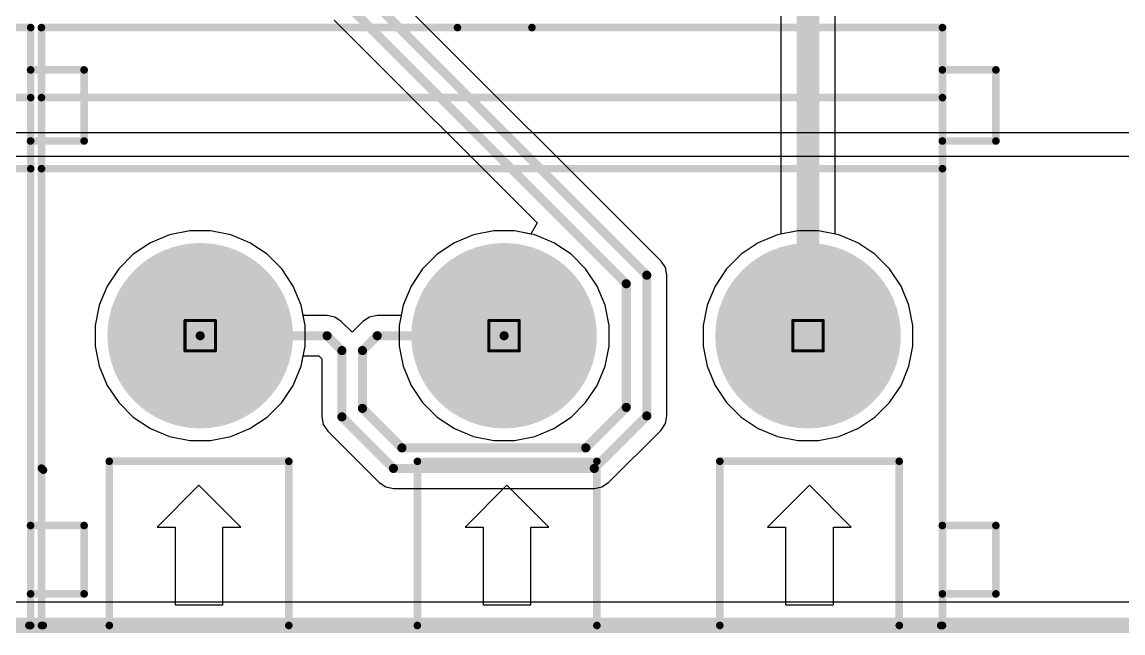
# Model space of a CAD drawing. Header units: inches. Extents: x -11 to 5428, y 0 to 5423.
# Drawn here: x 71.13 to 89.53, y -0.13 to 10.09 of the extents above; entities that cross this region are included whole.
import ezdxf

# ---------------------------------------------------------------- set-up
doc = ezdxf.new("R2010")
doc.units = ezdxf.units.IN
for name, color, linetype in [('Board Outline', 216, 'Continuous'), ('Bottom Layer', 5, 'Continuous'), ('Bottom Solder', 6, 'Continuous'), ('Drill Drawing', 1, 'Continuous'), ('GND', 16, 'Continuous'), ('Multi-Layer', 9, 'Continuous'), ('Pad Holes', 156, 'Continuous'), ('PWR', 76, 'Continuous'), ('Top Layer', 1, 'Continuous'), ('Top Overlay', 2, 'Continuous'), ('Top Solder', 216, 'Continuous')]:
    doc.layers.add(name, color=color, linetype=linetype)

# ---------------------------------------------------------------- blocks, each defined once
blk = doc.blocks.new('DB128L_5_08_3P_BK_S_181')
at = {"layer": 'Bottom Layer'}
h = blk.add_hatch(color=5, dxfattribs=at)
edge = h.paths.add_edge_path()
edge.add_arc((-5.08, 0), 1.5, 0, 360)
h = blk.add_hatch(color=5, dxfattribs=at)
edge = h.paths.add_edge_path()
edge.add_arc((0, 0), 1.5, 0, 360)
h = blk.add_hatch(color=5, dxfattribs=at)
edge = h.paths.add_edge_path()
edge.add_arc((5.08, 0), 1.5, 0, 360)
at = {"layer": 'Bottom Solder'}
h = blk.add_hatch(color=6, dxfattribs=at)
edge = h.paths.add_edge_path()
edge.add_arc((-5.08, 0), 1.551, 0, 360)
h = blk.add_hatch(color=6, dxfattribs=at)
edge = h.paths.add_edge_path()
edge.add_arc((0, 0), 1.551, 0, 360)
h = blk.add_hatch(color=6, dxfattribs=at)
edge = h.paths.add_edge_path()
edge.add_arc((5.08, 0), 1.551, 0, 360)
at = {"layer": 'GND'}
h = blk.add_hatch(color=16, dxfattribs=at)
edge = h.paths.add_edge_path()
edge.add_arc((-5.08, 0), 1.5, 0, 360)
h = blk.add_hatch(color=16, dxfattribs=at)
edge = h.paths.add_edge_path()
edge.add_arc((0, 0), 1.5, 0, 360)
h = blk.add_hatch(color=16, dxfattribs=at)
edge = h.paths.add_edge_path()
edge.add_arc((5.08, 0), 1.5, 0, 360)
at = {"layer": 'Multi-Layer'}
h = blk.add_hatch(color=9, dxfattribs=at)
edge = h.paths.add_edge_path()
edge.add_arc((-5.08, 0), 1.5, 0, 360)
h = blk.add_hatch(color=9, dxfattribs=at)
edge = h.paths.add_edge_path()
edge.add_arc((0, 0), 1.5, 0, 360)
h = blk.add_hatch(color=9, dxfattribs=at)
edge = h.paths.add_edge_path()
edge.add_arc((5.08, 0), 1.5, 0, 360)
at = {"layer": 'Pad Holes'}
h = blk.add_hatch(color=7, dxfattribs=at)
edge = h.paths.add_edge_path()
edge.add_arc((-5.08, 0), 0.8, 0, 360)
h = blk.add_hatch(color=7, dxfattribs=at)
edge = h.paths.add_edge_path()
edge.add_arc((0, 0), 0.8, 0, 360)
h = blk.add_hatch(color=7, dxfattribs=at)
edge = h.paths.add_edge_path()
edge.add_arc((5.08, 0), 0.8, 0, 360)
at = {"layer": 'PWR'}
h = blk.add_hatch(color=76, dxfattribs=at)
edge = h.paths.add_edge_path()
edge.add_arc((-5.08, 0), 1.5, 0, 360)
h = blk.add_hatch(color=76, dxfattribs=at)
edge = h.paths.add_edge_path()
edge.add_arc((0, 0), 1.5, 0, 360)
h = blk.add_hatch(color=76, dxfattribs=at)
edge = h.paths.add_edge_path()
edge.add_arc((5.08, 0), 1.5, 0, 360)
at = {"layer": 'Top Layer'}
h = blk.add_hatch(color=1, dxfattribs=at)
edge = h.paths.add_edge_path()
edge.add_arc((-5.08, 0), 1.5, 0, 360)
h = blk.add_hatch(color=1, dxfattribs=at)
edge = h.paths.add_edge_path()
edge.add_arc((0, 0), 1.5, 0, 360)
h = blk.add_hatch(color=1, dxfattribs=at)
edge = h.paths.add_edge_path()
edge.add_arc((5.08, 0), 1.5, 0, 360)
at = {"layer": 'Top Solder'}
h = blk.add_hatch(color=216, dxfattribs=at)
edge = h.paths.add_edge_path()
edge.add_arc((-5.08, 0), 1.551, 0, 360)
h = blk.add_hatch(color=216, dxfattribs=at)
edge = h.paths.add_edge_path()
edge.add_arc((0, 0), 1.551, 0, 360)
h = blk.add_hatch(color=216, dxfattribs=at)
edge = h.paths.add_edge_path()
edge.add_arc((5.08, 0), 1.551, 0, 360)
at = {"layer": 'Top Overlay'}
for p, q in [((-5.1, -2.5), (-5.8, -3.2)), ((-4.4, -3.2), (-5.1, -2.5)), ((-5.1, -2.5), (-5.1, -2.5)), ((0.048, -2.5), (-0.652, -3.2)), ((0.748, -3.2), (0.048, -2.5)), ((0.048, -2.5), (0.048, -2.5)), ((5.103, -2.5), (4.403, -3.2)), ((5.803, -3.2), (5.103, -2.5)), ((5.103, -2.5), (5.103, -2.5)), ((-5.8, -3.2), (-5.5, -3.2)), ((-5.5, -3.2), (-5.5, -4.5)), ((-4.7, -4.5), (-4.7, -3.2)), ((-4.7, -3.2), (-4.4, -3.2)), ((-0.652, -3.2), (-0.352, -3.2)), ((-0.352, -3.2), (-0.352, -4.5)), ((0.448, -4.5), (0.448, -3.2)), ((0.448, -3.2), (0.748, -3.2)), ((4.403, -3.2), (4.703, -3.2)), ((4.703, -3.2), (4.703, -4.5)), ((5.503, -4.5), (5.503, -3.2)), ((5.503, -3.2), (5.803, -3.2)), ((-5.5, -4.5), (-4.7, -4.5)), ((-0.352, -4.5), (0.448, -4.5)), ((4.703, -4.5), (5.503, -4.5))]:
    blk.add_line(p, q, dxfattribs=at)
for points in [[(-7.733, 5.154, 0.127, 0.127, 0), (-7.733, -4.846, 0.127, 0.127, 0)], [(-7.733, 5.154, 0.127, 0.127, 0), (7.327, 5.154, 0.127, 0.127, 0)], [(-0.78, 5.154, 0.127, 0.127, 0), (0.465, 5.154, 0.127, 0.127, 0)], [(7.327, -4.846, 0.127, 0.127, 0), (7.327, 5.154, 0.127, 0.127, 0)], [(7.325, 4.446, 0.127, 0.127, 0), (8.22, 4.446, 0.127, 0.127, 0)], [(8.22, 3.257, 0.127, 0.127, 0), (8.22, 4.446, 0.127, 0.127, 0)], [(-7.733, 3.983, 0.127, 0.127, 0), (7.327, 3.983, 0.127, 0.127, 0)], [(7.325, 3.257, 0.127, 0.127, 0), (8.22, 3.257, 0.127, 0.127, 0)], [(-7.733, 2.794, 0.127, 0.127, 0), (7.327, 2.794, 0.127, 0.127, 0)], [(-7.733, -2.215, 0.127, 0.127, 0), (-7.699, -2.249, 0.127, 0.127, 0)], [(-6.599, -4.846, 0.127, 0.127, 0), (-6.599, -2.1, 0.127, 0.127, 0)], [(-6.599, -2.1, 0.127, 0.127, 0), (-3.599, -2.1, 0.127, 0.127, 0)], [(-3.599, -4.846, 0.127, 0.127, 0), (-3.599, -2.1, 0.127, 0.127, 0)], [(-1.449, -4.846, 0.127, 0.127, 0), (-1.449, -2.101, 0.127, 0.127, 0)], [(-1.449, -2.101, 0.127, 0.127, 0), (1.55, -2.101, 0.127, 0.127, 0)], [(1.55, -4.846, 0.127, 0.127, 0), (1.55, -2.101, 0.127, 0.127, 0)], [(3.605, -4.846, 0.127, 0.127, 0), (3.605, -2.1, 0.127, 0.127, 0)], [(3.605, -2.1, 0.127, 0.127, 0), (6.605, -2.1, 0.127, 0.127, 0)], [(6.605, -4.846, 0.127, 0.127, 0), (6.605, -2.1, 0.127, 0.127, 0)], [(7.325, -3.174, 0.127, 0.127, 0), (8.22, -3.174, 0.127, 0.127, 0)], [(8.22, -4.318, 0.127, 0.127, 0), (8.22, -3.174, 0.127, 0.127, 0)], [(7.325, -4.318, 0.127, 0.127, 0), (8.22, -4.318, 0.127, 0.127, 0)], [(-7.703, -4.846, 0.127, 0.127, 0), (7.297, -4.846, 0.127, 0.127, 0)]]:
    blk.add_lwpolyline(points, format="xyseb", dxfattribs=at)
for points in [[(-7.765, 5.154, 0.0635, 0.0635, 1), (-7.701, 5.154, 0.0635, 0.0635, 1)], [(-7.765, 5.154, 0.0635, 0.0635, 1), (-7.701, 5.154, 0.0635, 0.0635, 1)], [(-0.811, 5.154, 0.0635, 0.0635, 1), (-0.748, 5.154, 0.0635, 0.0635, 1)], [(0.433, 5.154, 0.0635, 0.0635, 1), (0.497, 5.154, 0.0635, 0.0635, 1)], [(7.295, 5.154, 0.0635, 0.0635, 1), (7.359, 5.154, 0.0635, 0.0635, 1)], [(7.295, 5.154, 0.0635, 0.0635, 1), (7.359, 5.154, 0.0635, 0.0635, 1)], [(7.293, 4.446, 0.0635, 0.0635, 1), (7.357, 4.446, 0.0635, 0.0635, 1)], [(8.188, 4.446, 0.0635, 0.0635, 1), (8.252, 4.446, 0.0635, 0.0635, 1)], [(8.188, 4.446, 0.0635, 0.0635, 1), (8.252, 4.446, 0.0635, 0.0635, 1)], [(-7.765, 3.983, 0.0635, 0.0635, 1), (-7.701, 3.983, 0.0635, 0.0635, 1)], [(7.295, 3.983, 0.0635, 0.0635, 1), (7.359, 3.983, 0.0635, 0.0635, 1)], [(7.293, 3.257, 0.0635, 0.0635, 1), (7.357, 3.257, 0.0635, 0.0635, 1)], [(8.188, 3.257, 0.0635, 0.0635, 1), (8.252, 3.257, 0.0635, 0.0635, 1)], [(8.188, 3.257, 0.0635, 0.0635, 1), (8.252, 3.257, 0.0635, 0.0635, 1)], [(-7.765, 2.794, 0.0635, 0.0635, 1), (-7.701, 2.794, 0.0635, 0.0635, 1)], [(7.295, 2.794, 0.0635, 0.0635, 1), (7.359, 2.794, 0.0635, 0.0635, 1)], [(-7.765, -2.215, 0.0635, 0.0635, 1), (-7.701, -2.215, 0.0635, 0.0635, 1)], [(-7.731, -2.249, 0.0635, 0.0635, 1), (-7.668, -2.249, 0.0635, 0.0635, 1)], [(-6.631, -2.1, 0.0635, 0.0635, 1), (-6.567, -2.1, 0.0635, 0.0635, 1)], [(-6.631, -2.1, 0.0635, 0.0635, 1), (-6.567, -2.1, 0.0635, 0.0635, 1)], [(-3.631, -2.1, 0.0635, 0.0635, 1), (-3.567, -2.1, 0.0635, 0.0635, 1)], [(-3.631, -2.1, 0.0635, 0.0635, 1), (-3.567, -2.1, 0.0635, 0.0635, 1)], [(-1.481, -2.101, 0.0635, 0.0635, 1), (-1.418, -2.101, 0.0635, 0.0635, 1)], [(-1.481, -2.101, 0.0635, 0.0635, 1), (-1.418, -2.101, 0.0635, 0.0635, 1)], [(1.519, -2.101, 0.0635, 0.0635, 1), (1.582, -2.101, 0.0635, 0.0635, 1)], [(1.519, -2.101, 0.0635, 0.0635, 1), (1.582, -2.101, 0.0635, 0.0635, 1)], [(3.574, -2.1, 0.0635, 0.0635, 1), (3.637, -2.1, 0.0635, 0.0635, 1)], [(3.574, -2.1, 0.0635, 0.0635, 1), (3.637, -2.1, 0.0635, 0.0635, 1)], [(6.573, -2.1, 0.0635, 0.0635, 1), (6.637, -2.1, 0.0635, 0.0635, 1)], [(6.573, -2.1, 0.0635, 0.0635, 1), (6.637, -2.1, 0.0635, 0.0635, 1)], [(7.293, -3.174, 0.0635, 0.0635, 1), (7.357, -3.174, 0.0635, 0.0635, 1)], [(8.188, -3.174, 0.0635, 0.0635, 1), (8.252, -3.174, 0.0635, 0.0635, 1)], [(8.188, -3.174, 0.0635, 0.0635, 1), (8.252, -3.174, 0.0635, 0.0635, 1)], [(7.293, -4.318, 0.0635, 0.0635, 1), (7.357, -4.318, 0.0635, 0.0635, 1)], [(8.188, -4.318, 0.0635, 0.0635, 1), (8.252, -4.318, 0.0635, 0.0635, 1)], [(8.188, -4.318, 0.0635, 0.0635, 1), (8.252, -4.318, 0.0635, 0.0635, 1)], [(-7.765, -4.846, 0.0635, 0.0635, 1), (-7.701, -4.846, 0.0635, 0.0635, 1)], [(-7.735, -4.846, 0.0635, 0.0635, 1), (-7.671, -4.846, 0.0635, 0.0635, 1)], [(-6.631, -4.846, 0.0635, 0.0635, 1), (-6.567, -4.846, 0.0635, 0.0635, 1)], [(-3.631, -4.846, 0.0635, 0.0635, 1), (-3.567, -4.846, 0.0635, 0.0635, 1)], [(-1.481, -4.846, 0.0635, 0.0635, 1), (-1.418, -4.846, 0.0635, 0.0635, 1)], [(1.519, -4.846, 0.0635, 0.0635, 1), (1.582, -4.846, 0.0635, 0.0635, 1)], [(3.574, -4.846, 0.0635, 0.0635, 1), (3.637, -4.846, 0.0635, 0.0635, 1)], [(6.573, -4.846, 0.0635, 0.0635, 1), (6.637, -4.846, 0.0635, 0.0635, 1)], [(7.265, -4.846, 0.0635, 0.0635, 1), (7.329, -4.846, 0.0635, 0.0635, 1)], [(7.295, -4.846, 0.0635, 0.0635, 1), (7.359, -4.846, 0.0635, 0.0635, 1)]]:
    blk.add_lwpolyline(points, format="xyseb", close=True, dxfattribs=at)
blk = doc.blocks.new('DB128L_5_08_3P_BK_S_182')
at = {"layer": 'Bottom Layer'}
h = blk.add_hatch(color=5, dxfattribs=at)
edge = h.paths.add_edge_path()
edge.add_arc((-5.08, 0), 1.5, 0, 360)
h = blk.add_hatch(color=5, dxfattribs=at)
edge = h.paths.add_edge_path()
edge.add_arc((0, 0), 1.5, 0, 360)
h = blk.add_hatch(color=5, dxfattribs=at)
edge = h.paths.add_edge_path()
edge.add_arc((5.08, 0), 1.5, 0, 360)
at = {"layer": 'Bottom Solder'}
h = blk.add_hatch(color=6, dxfattribs=at)
edge = h.paths.add_edge_path()
edge.add_arc((-5.08, 0), 1.551, 0, 360)
h = blk.add_hatch(color=6, dxfattribs=at)
edge = h.paths.add_edge_path()
edge.add_arc((0, 0), 1.551, 0, 360)
h = blk.add_hatch(color=6, dxfattribs=at)
edge = h.paths.add_edge_path()
edge.add_arc((5.08, 0), 1.551, 0, 360)
at = {"layer": 'GND'}
h = blk.add_hatch(color=16, dxfattribs=at)
edge = h.paths.add_edge_path()
edge.add_arc((-5.08, 0), 1.5, 0, 360)
h = blk.add_hatch(color=16, dxfattribs=at)
edge = h.paths.add_edge_path()
edge.add_arc((0, 0), 1.5, 0, 360)
h = blk.add_hatch(color=16, dxfattribs=at)
edge = h.paths.add_edge_path()
edge.add_arc((5.08, 0), 1.5, 0, 360)
at = {"layer": 'Multi-Layer'}
h = blk.add_hatch(color=9, dxfattribs=at)
edge = h.paths.add_edge_path()
edge.add_arc((-5.08, 0), 1.5, 0, 360)
h = blk.add_hatch(color=9, dxfattribs=at)
edge = h.paths.add_edge_path()
edge.add_arc((0, 0), 1.5, 0, 360)
h = blk.add_hatch(color=9, dxfattribs=at)
edge = h.paths.add_edge_path()
edge.add_arc((5.08, 0), 1.5, 0, 360)
at = {"layer": 'Pad Holes'}
h = blk.add_hatch(color=7, dxfattribs=at)
edge = h.paths.add_edge_path()
edge.add_arc((-5.08, 0), 0.8, 0, 360)
h = blk.add_hatch(color=7, dxfattribs=at)
edge = h.paths.add_edge_path()
edge.add_arc((0, 0), 0.8, 0, 360)
h = blk.add_hatch(color=7, dxfattribs=at)
edge = h.paths.add_edge_path()
edge.add_arc((5.08, 0), 0.8, 0, 360)
at = {"layer": 'PWR'}
h = blk.add_hatch(color=76, dxfattribs=at)
edge = h.paths.add_edge_path()
edge.add_arc((-5.08, 0), 1.5, 0, 360)
h = blk.add_hatch(color=76, dxfattribs=at)
edge = h.paths.add_edge_path()
edge.add_arc((0, 0), 1.5, 0, 360)
h = blk.add_hatch(color=76, dxfattribs=at)
edge = h.paths.add_edge_path()
edge.add_arc((5.08, 0), 1.5, 0, 360)
at = {"layer": 'Top Layer'}
h = blk.add_hatch(color=1, dxfattribs=at)
edge = h.paths.add_edge_path()
edge.add_arc((-5.08, 0), 1.5, 0, 360)
h = blk.add_hatch(color=1, dxfattribs=at)
edge = h.paths.add_edge_path()
edge.add_arc((0, 0), 1.5, 0, 360)
h = blk.add_hatch(color=1, dxfattribs=at)
edge = h.paths.add_edge_path()
edge.add_arc((5.08, 0), 1.5, 0, 360)
at = {"layer": 'Top Solder'}
h = blk.add_hatch(color=216, dxfattribs=at)
edge = h.paths.add_edge_path()
edge.add_arc((-5.08, 0), 1.551, 0, 360)
h = blk.add_hatch(color=216, dxfattribs=at)
edge = h.paths.add_edge_path()
edge.add_arc((0, 0), 1.551, 0, 360)
h = blk.add_hatch(color=216, dxfattribs=at)
edge = h.paths.add_edge_path()
edge.add_arc((5.08, 0), 1.551, 0, 360)
at = {"layer": 'Top Overlay'}
for p, q in [((-5.1, -2.5), (-5.8, -3.2)), ((-4.4, -3.2), (-5.1, -2.5)), ((-5.1, -2.5), (-5.1, -2.5)), ((0.048, -2.5), (-0.652, -3.2)), ((0.748, -3.2), (0.048, -2.5)), ((0.048, -2.5), (0.048, -2.5)), ((5.103, -2.5), (4.403, -3.2)), ((5.803, -3.2), (5.103, -2.5)), ((5.103, -2.5), (5.103, -2.5)), ((-5.8, -3.2), (-5.5, -3.2)), ((-5.5, -3.2), (-5.5, -4.5)), ((-4.7, -4.5), (-4.7, -3.2)), ((-4.7, -3.2), (-4.4, -3.2)), ((-0.652, -3.2), (-0.352, -3.2)), ((-0.352, -3.2), (-0.352, -4.5)), ((0.448, -4.5), (0.448, -3.2)), ((0.448, -3.2), (0.748, -3.2)), ((4.403, -3.2), (4.703, -3.2)), ((4.703, -3.2), (4.703, -4.5)), ((5.503, -4.5), (5.503, -3.2)), ((5.503, -3.2), (5.803, -3.2)), ((-5.5, -4.5), (-4.7, -4.5)), ((-0.352, -4.5), (0.448, -4.5)), ((4.703, -4.5), (5.503, -4.5))]:
    blk.add_line(p, q, dxfattribs=at)
for points in [[(-7.733, 5.154, 0.127, 0.127, 0), (7.327, 5.154, 0.127, 0.127, 0)], [(-7.733, 5.154, 0.127, 0.127, 0), (-7.733, -4.846, 0.127, 0.127, 0)], [(-0.78, 5.154, 0.127, 0.127, 0), (0.465, 5.154, 0.127, 0.127, 0)], [(7.327, -4.846, 0.127, 0.127, 0), (7.327, 5.154, 0.127, 0.127, 0)], [(7.325, 4.446, 0.127, 0.127, 0), (8.22, 4.446, 0.127, 0.127, 0)], [(8.22, 3.257, 0.127, 0.127, 0), (8.22, 4.446, 0.127, 0.127, 0)], [(-7.733, 3.983, 0.127, 0.127, 0), (7.327, 3.983, 0.127, 0.127, 0)], [(7.325, 3.257, 0.127, 0.127, 0), (8.22, 3.257, 0.127, 0.127, 0)], [(-7.733, 2.794, 0.127, 0.127, 0), (7.327, 2.794, 0.127, 0.127, 0)], [(-7.733, -2.215, 0.127, 0.127, 0), (-7.699, -2.249, 0.127, 0.127, 0)], [(-6.599, -2.1, 0.127, 0.127, 0), (-3.599, -2.1, 0.127, 0.127, 0)], [(-6.599, -4.846, 0.127, 0.127, 0), (-6.599, -2.1, 0.127, 0.127, 0)], [(-3.599, -4.846, 0.127, 0.127, 0), (-3.599, -2.1, 0.127, 0.127, 0)], [(-1.449, -2.101, 0.127, 0.127, 0), (1.55, -2.101, 0.127, 0.127, 0)], [(-1.449, -4.846, 0.127, 0.127, 0), (-1.449, -2.101, 0.127, 0.127, 0)], [(1.55, -4.846, 0.127, 0.127, 0), (1.55, -2.101, 0.127, 0.127, 0)], [(3.605, -2.1, 0.127, 0.127, 0), (6.605, -2.1, 0.127, 0.127, 0)], [(3.605, -4.846, 0.127, 0.127, 0), (3.605, -2.1, 0.127, 0.127, 0)], [(6.605, -4.846, 0.127, 0.127, 0), (6.605, -2.1, 0.127, 0.127, 0)], [(7.325, -3.174, 0.127, 0.127, 0), (8.22, -3.174, 0.127, 0.127, 0)], [(8.22, -4.318, 0.127, 0.127, 0), (8.22, -3.174, 0.127, 0.127, 0)], [(7.325, -4.318, 0.127, 0.127, 0), (8.22, -4.318, 0.127, 0.127, 0)], [(-7.703, -4.846, 0.127, 0.127, 0), (7.297, -4.846, 0.127, 0.127, 0)]]:
    blk.add_lwpolyline(points, format="xyseb", dxfattribs=at)
for points in [[(-7.765, 5.154, 0.0635, 0.0635, 1), (-7.701, 5.154, 0.0635, 0.0635, 1)], [(-7.765, 5.154, 0.0635, 0.0635, 1), (-7.701, 5.154, 0.0635, 0.0635, 1)], [(-0.811, 5.154, 0.0635, 0.0635, 1), (-0.748, 5.154, 0.0635, 0.0635, 1)], [(0.433, 5.154, 0.0635, 0.0635, 1), (0.497, 5.154, 0.0635, 0.0635, 1)], [(7.295, 5.154, 0.0635, 0.0635, 1), (7.359, 5.154, 0.0635, 0.0635, 1)], [(7.295, 5.154, 0.0635, 0.0635, 1), (7.359, 5.154, 0.0635, 0.0635, 1)], [(7.293, 4.446, 0.0635, 0.0635, 1), (7.357, 4.446, 0.0635, 0.0635, 1)], [(8.188, 4.446, 0.0635, 0.0635, 1), (8.252, 4.446, 0.0635, 0.0635, 1)], [(8.188, 4.446, 0.0635, 0.0635, 1), (8.252, 4.446, 0.0635, 0.0635, 1)], [(-7.765, 3.983, 0.0635, 0.0635, 1), (-7.701, 3.983, 0.0635, 0.0635, 1)], [(7.295, 3.983, 0.0635, 0.0635, 1), (7.359, 3.983, 0.0635, 0.0635, 1)], [(7.293, 3.257, 0.0635, 0.0635, 1), (7.357, 3.257, 0.0635, 0.0635, 1)], [(8.188, 3.257, 0.0635, 0.0635, 1), (8.252, 3.257, 0.0635, 0.0635, 1)], [(8.188, 3.257, 0.0635, 0.0635, 1), (8.252, 3.257, 0.0635, 0.0635, 1)], [(-7.765, 2.794, 0.0635, 0.0635, 1), (-7.701, 2.794, 0.0635, 0.0635, 1)], [(7.295, 2.794, 0.0635, 0.0635, 1), (7.359, 2.794, 0.0635, 0.0635, 1)], [(-7.765, -2.215, 0.0635, 0.0635, 1), (-7.701, -2.215, 0.0635, 0.0635, 1)], [(-7.731, -2.249, 0.0635, 0.0635, 1), (-7.668, -2.249, 0.0635, 0.0635, 1)], [(-6.631, -2.1, 0.0635, 0.0635, 1), (-6.567, -2.1, 0.0635, 0.0635, 1)], [(-6.631, -2.1, 0.0635, 0.0635, 1), (-6.567, -2.1, 0.0635, 0.0635, 1)], [(-3.631, -2.1, 0.0635, 0.0635, 1), (-3.567, -2.1, 0.0635, 0.0635, 1)], [(-3.631, -2.1, 0.0635, 0.0635, 1), (-3.567, -2.1, 0.0635, 0.0635, 1)], [(-1.481, -2.101, 0.0635, 0.0635, 1), (-1.418, -2.101, 0.0635, 0.0635, 1)], [(-1.481, -2.101, 0.0635, 0.0635, 1), (-1.418, -2.101, 0.0635, 0.0635, 1)], [(1.519, -2.101, 0.0635, 0.0635, 1), (1.582, -2.101, 0.0635, 0.0635, 1)], [(1.519, -2.101, 0.0635, 0.0635, 1), (1.582, -2.101, 0.0635, 0.0635, 1)], [(3.574, -2.1, 0.0635, 0.0635, 1), (3.637, -2.1, 0.0635, 0.0635, 1)], [(3.574, -2.1, 0.0635, 0.0635, 1), (3.637, -2.1, 0.0635, 0.0635, 1)], [(6.573, -2.1, 0.0635, 0.0635, 1), (6.637, -2.1, 0.0635, 0.0635, 1)], [(6.573, -2.1, 0.0635, 0.0635, 1), (6.637, -2.1, 0.0635, 0.0635, 1)], [(7.293, -3.174, 0.0635, 0.0635, 1), (7.357, -3.174, 0.0635, 0.0635, 1)], [(8.188, -3.174, 0.0635, 0.0635, 1), (8.252, -3.174, 0.0635, 0.0635, 1)], [(8.188, -3.174, 0.0635, 0.0635, 1), (8.252, -3.174, 0.0635, 0.0635, 1)], [(7.293, -4.318, 0.0635, 0.0635, 1), (7.357, -4.318, 0.0635, 0.0635, 1)], [(8.188, -4.318, 0.0635, 0.0635, 1), (8.252, -4.318, 0.0635, 0.0635, 1)], [(8.188, -4.318, 0.0635, 0.0635, 1), (8.252, -4.318, 0.0635, 0.0635, 1)], [(-7.765, -4.846, 0.0635, 0.0635, 1), (-7.701, -4.846, 0.0635, 0.0635, 1)], [(-7.735, -4.846, 0.0635, 0.0635, 1), (-7.671, -4.846, 0.0635, 0.0635, 1)], [(-6.631, -4.846, 0.0635, 0.0635, 1), (-6.567, -4.846, 0.0635, 0.0635, 1)], [(-3.631, -4.846, 0.0635, 0.0635, 1), (-3.567, -4.846, 0.0635, 0.0635, 1)], [(-1.481, -4.846, 0.0635, 0.0635, 1), (-1.418, -4.846, 0.0635, 0.0635, 1)], [(1.519, -4.846, 0.0635, 0.0635, 1), (1.582, -4.846, 0.0635, 0.0635, 1)], [(3.574, -4.846, 0.0635, 0.0635, 1), (3.637, -4.846, 0.0635, 0.0635, 1)], [(6.573, -4.846, 0.0635, 0.0635, 1), (6.637, -4.846, 0.0635, 0.0635, 1)], [(7.265, -4.846, 0.0635, 0.0635, 1), (7.329, -4.846, 0.0635, 0.0635, 1)], [(7.295, -4.846, 0.0635, 0.0635, 1), (7.359, -4.846, 0.0635, 0.0635, 1)]]:
    blk.add_lwpolyline(points, format="xyseb", close=True, dxfattribs=at)

msp = doc.modelspace()

# ---------------------------------------------------------------- linework, layer by layer
at = {"layer": 'Board Outline'}
msp.add_lwpolyline([(0, 0, 0.254, 0.254, 0), (344, 0, 0.254, 0.254, 0)], format="xyseb", dxfattribs=at)
at = {"layer": 'Bottom Layer'}
for p, q in [((73.596, 6.532), (73.276, 6.4)), ((73.934, 6.599), (73.596, 6.532)), ((74.28, 6.599), (73.934, 6.599)), ((74.619, 6.532), (74.28, 6.599)), ((74.938, 6.4), (74.619, 6.532)), ((78.676, 6.532), (78.356, 6.4)), ((79.014, 6.599), (78.676, 6.532)), ((79.36, 6.599), (79.014, 6.599)), ((79.699, 6.532), (79.36, 6.599)), ((80.018, 6.4), (79.699, 6.532)), ((83.756, 6.532), (83.436, 6.4)), ((84.094, 6.599), (83.756, 6.532)), ((84.44, 6.599), (84.094, 6.599)), ((84.779, 6.532), (84.44, 6.599)), ((85.098, 6.4), (84.779, 6.532)), ((73.276, 6.4), (72.989, 6.208)), ((75.225, 6.208), (74.938, 6.4)), ((78.356, 6.4), (78.069, 6.208)), ((80.305, 6.208), (80.018, 6.4)), ((83.436, 6.4), (83.149, 6.208)), ((85.385, 6.208), (85.098, 6.4)), ((72.989, 6.208), (72.745, 5.963)), ((75.47, 5.963), (75.225, 6.208)), ((78.069, 6.208), (77.825, 5.963)), ((80.55, 5.963), (80.305, 6.208)), ((83.149, 6.208), (82.905, 5.963)), ((85.63, 5.963), (85.385, 6.208)), ((72.745, 5.963), (72.553, 5.676)), ((75.662, 5.676), (75.47, 5.963)), ((77.825, 5.963), (77.633, 5.676)), ((80.742, 5.676), (80.55, 5.963)), ((82.905, 5.963), (82.713, 5.676)), ((85.822, 5.676), (85.63, 5.963)), ((72.553, 5.676), (72.421, 5.357)), ((75.794, 5.357), (75.662, 5.676)), ((77.633, 5.676), (77.501, 5.357)), ((80.874, 5.357), (80.742, 5.676)), ((82.713, 5.676), (82.581, 5.357)), ((85.954, 5.357), (85.822, 5.676)), ((72.421, 5.357), (72.353, 5.018)), ((75.861, 5.018), (75.794, 5.357)), ((77.501, 5.357), (77.433, 5.018)), ((80.941, 5.018), (80.874, 5.357)), ((82.581, 5.357), (82.513, 5.018)), ((86.021, 5.018), (85.954, 5.357)), ((72.353, 5.018), (72.353, 4.672)), ((75.861, 4.672), (75.861, 5.018)), ((77.433, 5.018), (77.433, 4.672)), ((80.941, 4.672), (80.941, 5.018)), ((82.513, 5.018), (82.513, 4.672)), ((86.021, 4.672), (86.021, 5.018)), ((72.353, 4.672), (72.421, 4.334)), ((75.794, 4.334), (75.861, 4.672)), ((77.433, 4.672), (77.501, 4.334)), ((80.874, 4.334), (80.941, 4.672)), ((82.513, 4.672), (82.581, 4.334)), ((85.954, 4.334), (86.021, 4.672)), ((72.421, 4.334), (72.553, 4.014)), ((75.662, 4.014), (75.794, 4.334)), ((77.501, 4.334), (77.633, 4.014)), ((80.742, 4.014), (80.874, 4.334)), ((82.581, 4.334), (82.713, 4.014)), ((85.822, 4.014), (85.954, 4.334)), ((72.553, 4.014), (72.745, 3.727)), ((75.47, 3.727), (75.662, 4.014)), ((77.633, 4.014), (77.825, 3.727)), ((80.55, 3.727), (80.742, 4.014)), ((82.713, 4.014), (82.905, 3.727)), ((85.63, 3.727), (85.822, 4.014)), ((72.745, 3.727), (72.989, 3.483)), ((75.225, 3.483), (75.47, 3.727)), ((77.825, 3.727), (78.069, 3.483)), ((80.305, 3.483), (80.55, 3.727)), ((82.905, 3.727), (83.149, 3.483)), ((85.385, 3.483), (85.63, 3.727)), ((72.989, 3.483), (73.276, 3.291)), ((74.938, 3.291), (75.225, 3.483)), ((78.069, 3.483), (78.356, 3.291)), ((80.018, 3.291), (80.305, 3.483)), ((83.149, 3.483), (83.436, 3.291)), ((85.098, 3.291), (85.385, 3.483)), ((73.276, 3.291), (73.596, 3.159)), ((73.596, 3.159), (73.934, 3.091)), ((74.28, 3.091), (74.619, 3.159)), ((74.619, 3.159), (74.938, 3.291)), ((78.356, 3.291), (78.676, 3.159)), ((78.676, 3.159), (79.014, 3.091)), ((79.36, 3.091), (79.699, 3.159)), ((79.699, 3.159), (80.018, 3.291)), ((83.436, 3.291), (83.756, 3.159)), ((83.756, 3.159), (84.094, 3.091)), ((84.44, 3.091), (84.779, 3.159)), ((84.779, 3.159), (85.098, 3.291)), ((73.934, 3.091), (74.28, 3.091)), ((79.014, 3.091), (79.36, 3.091)), ((84.094, 3.091), (84.44, 3.091)), ((185.233, 0.388), (9.715, 0.388))]:
    msp.add_line(p, q, dxfattribs=at)
at = {"layer": 'Drill Drawing'}
for points in [[(73.853, 5.099, 0.0508, 0.0508, 0), (74.361, 5.099, 0.0508, 0.0508, 0)], [(73.853, 4.591, 0.0508, 0.0508, 0), (73.853, 5.099, 0.0508, 0.0508, 0)], [(74.361, 4.591, 0.0508, 0.0508, 0), (74.361, 5.099, 0.0508, 0.0508, 0)], [(78.933, 5.099, 0.0508, 0.0508, 0), (79.441, 5.099, 0.0508, 0.0508, 0)], [(78.933, 4.591, 0.0508, 0.0508, 0), (78.933, 5.099, 0.0508, 0.0508, 0)], [(79.441, 4.591, 0.0508, 0.0508, 0), (79.441, 5.099, 0.0508, 0.0508, 0)], [(84.013, 5.099, 0.0508, 0.0508, 0), (84.521, 5.099, 0.0508, 0.0508, 0)], [(84.013, 4.591, 0.0508, 0.0508, 0), (84.013, 5.099, 0.0508, 0.0508, 0)], [(84.521, 4.591, 0.0508, 0.0508, 0), (84.521, 5.099, 0.0508, 0.0508, 0)], [(73.853, 4.591, 0.0508, 0.0508, 0), (74.361, 4.591, 0.0508, 0.0508, 0)], [(78.933, 4.591, 0.0508, 0.0508, 0), (79.441, 4.591, 0.0508, 0.0508, 0)], [(84.013, 4.591, 0.0508, 0.0508, 0), (84.521, 4.591, 0.0508, 0.0508, 0)]]:
    msp.add_lwpolyline(points, format="xyseb", dxfattribs=at)
for points in [[(73.84, 5.099, 0.0254, 0.0254, 1), (73.866, 5.099, 0.0254, 0.0254, 1)], [(73.84, 5.099, 0.0254, 0.0254, 1), (73.866, 5.099, 0.0254, 0.0254, 1)], [(74.348, 5.099, 0.0254, 0.0254, 1), (74.374, 5.099, 0.0254, 0.0254, 1)], [(74.348, 5.099, 0.0254, 0.0254, 1), (74.374, 5.099, 0.0254, 0.0254, 1)], [(78.92, 5.099, 0.0254, 0.0254, 1), (78.946, 5.099, 0.0254, 0.0254, 1)], [(78.92, 5.099, 0.0254, 0.0254, 1), (78.946, 5.099, 0.0254, 0.0254, 1)], [(79.428, 5.099, 0.0254, 0.0254, 1), (79.454, 5.099, 0.0254, 0.0254, 1)], [(79.428, 5.099, 0.0254, 0.0254, 1), (79.454, 5.099, 0.0254, 0.0254, 1)], [(84, 5.099, 0.0254, 0.0254, 1), (84.026, 5.099, 0.0254, 0.0254, 1)], [(84, 5.099, 0.0254, 0.0254, 1), (84.026, 5.099, 0.0254, 0.0254, 1)], [(84.508, 5.099, 0.0254, 0.0254, 1), (84.534, 5.099, 0.0254, 0.0254, 1)], [(84.508, 5.099, 0.0254, 0.0254, 1), (84.534, 5.099, 0.0254, 0.0254, 1)], [(73.84, 4.591, 0.0254, 0.0254, 1), (73.866, 4.591, 0.0254, 0.0254, 1)], [(73.84, 4.591, 0.0254, 0.0254, 1), (73.866, 4.591, 0.0254, 0.0254, 1)], [(74.348, 4.591, 0.0254, 0.0254, 1), (74.374, 4.591, 0.0254, 0.0254, 1)], [(74.348, 4.591, 0.0254, 0.0254, 1), (74.374, 4.591, 0.0254, 0.0254, 1)], [(78.92, 4.591, 0.0254, 0.0254, 1), (78.946, 4.591, 0.0254, 0.0254, 1)], [(78.92, 4.591, 0.0254, 0.0254, 1), (78.946, 4.591, 0.0254, 0.0254, 1)], [(79.428, 4.591, 0.0254, 0.0254, 1), (79.454, 4.591, 0.0254, 0.0254, 1)], [(79.428, 4.591, 0.0254, 0.0254, 1), (79.454, 4.591, 0.0254, 0.0254, 1)], [(84, 4.591, 0.0254, 0.0254, 1), (84.026, 4.591, 0.0254, 0.0254, 1)], [(84, 4.591, 0.0254, 0.0254, 1), (84.026, 4.591, 0.0254, 0.0254, 1)], [(84.508, 4.591, 0.0254, 0.0254, 1), (84.534, 4.591, 0.0254, 0.0254, 1)], [(84.508, 4.591, 0.0254, 0.0254, 1), (84.534, 4.591, 0.0254, 0.0254, 1)]]:
    msp.add_lwpolyline(points, format="xyseb", close=True, dxfattribs=at)
at = {"layer": 'GND'}
for p, q in [((173.678, 8.237), (10.737, 8.237)), ((10.349, 7.849), (174.066, 7.849)), ((73.596, 6.532), (73.276, 6.4)), ((73.934, 6.599), (73.596, 6.532)), ((74.28, 6.599), (73.934, 6.599)), ((74.619, 6.532), (74.28, 6.599)), ((74.938, 6.4), (74.619, 6.532)), ((78.676, 6.532), (78.356, 6.4)), ((79.014, 6.599), (78.676, 6.532)), ((79.36, 6.599), (79.014, 6.599)), ((79.699, 6.532), (79.36, 6.599)), ((80.018, 6.4), (79.699, 6.532)), ((83.756, 6.532), (83.436, 6.4)), ((84.094, 6.599), (83.756, 6.532)), ((84.44, 6.599), (84.094, 6.599)), ((84.779, 6.532), (84.44, 6.599)), ((85.098, 6.4), (84.779, 6.532)), ((73.276, 6.4), (72.989, 6.208)), ((75.225, 6.208), (74.938, 6.4)), ((78.356, 6.4), (78.069, 6.208)), ((80.305, 6.208), (80.018, 6.4)), ((83.436, 6.4), (83.149, 6.208)), ((85.385, 6.208), (85.098, 6.4)), ((72.989, 6.208), (72.745, 5.963)), ((75.47, 5.963), (75.225, 6.208)), ((78.069, 6.208), (77.825, 5.963)), ((80.55, 5.963), (80.305, 6.208)), ((83.149, 6.208), (82.905, 5.963)), ((85.63, 5.963), (85.385, 6.208)), ((72.745, 5.963), (72.553, 5.676)), ((75.662, 5.676), (75.47, 5.963)), ((77.825, 5.963), (77.633, 5.676)), ((80.742, 5.676), (80.55, 5.963)), ((82.905, 5.963), (82.713, 5.676)), ((85.822, 5.676), (85.63, 5.963)), ((72.553, 5.676), (72.421, 5.357)), ((75.794, 5.357), (75.662, 5.676)), ((77.633, 5.676), (77.501, 5.357)), ((80.874, 5.357), (80.742, 5.676)), ((82.713, 5.676), (82.581, 5.357)), ((85.954, 5.357), (85.822, 5.676)), ((72.421, 5.357), (72.353, 5.018)), ((75.861, 5.018), (75.794, 5.357)), ((77.501, 5.357), (77.433, 5.018)), ((80.941, 5.018), (80.874, 5.357)), ((82.581, 5.357), (82.513, 5.018)), ((86.021, 5.018), (85.954, 5.357)), ((72.353, 5.018), (72.353, 4.672)), ((75.861, 4.672), (75.861, 5.018)), ((77.433, 5.018), (77.433, 4.672)), ((80.941, 4.672), (80.941, 5.018)), ((82.513, 5.018), (82.513, 4.672)), ((86.021, 4.672), (86.021, 5.018)), ((72.353, 4.672), (72.421, 4.334)), ((75.794, 4.334), (75.861, 4.672)), ((77.433, 4.672), (77.501, 4.334)), ((80.874, 4.334), (80.941, 4.672)), ((82.513, 4.672), (82.581, 4.334)), ((85.954, 4.334), (86.021, 4.672)), ((72.421, 4.334), (72.553, 4.014)), ((75.662, 4.014), (75.794, 4.334)), ((77.501, 4.334), (77.633, 4.014)), ((80.742, 4.014), (80.874, 4.334)), ((82.581, 4.334), (82.713, 4.014)), ((85.822, 4.014), (85.954, 4.334)), ((72.553, 4.014), (72.745, 3.727)), ((75.47, 3.727), (75.662, 4.014)), ((77.633, 4.014), (77.825, 3.727)), ((80.55, 3.727), (80.742, 4.014)), ((82.713, 4.014), (82.905, 3.727)), ((85.63, 3.727), (85.822, 4.014)), ((72.745, 3.727), (72.989, 3.483)), ((75.225, 3.483), (75.47, 3.727)), ((77.825, 3.727), (78.069, 3.483)), ((80.305, 3.483), (80.55, 3.727)), ((82.905, 3.727), (83.149, 3.483)), ((85.385, 3.483), (85.63, 3.727)), ((72.989, 3.483), (73.276, 3.291)), ((74.938, 3.291), (75.225, 3.483)), ((78.069, 3.483), (78.356, 3.291)), ((80.018, 3.291), (80.305, 3.483)), ((83.149, 3.483), (83.436, 3.291)), ((85.098, 3.291), (85.385, 3.483)), ((73.276, 3.291), (73.596, 3.159)), ((73.596, 3.159), (73.934, 3.091)), ((74.28, 3.091), (74.619, 3.159)), ((74.619, 3.159), (74.938, 3.291)), ((78.356, 3.291), (78.676, 3.159)), ((78.676, 3.159), (79.014, 3.091)), ((79.36, 3.091), (79.699, 3.159)), ((79.699, 3.159), (80.018, 3.291)), ((83.436, 3.291), (83.756, 3.159)), ((83.756, 3.159), (84.094, 3.091)), ((84.44, 3.091), (84.779, 3.159)), ((84.779, 3.159), (85.098, 3.291)), ((73.934, 3.091), (74.28, 3.091)), ((79.014, 3.091), (79.36, 3.091)), ((84.094, 3.091), (84.44, 3.091)), ((343.612, 0.388), (0.388, 0.388))]:
    msp.add_line(p, q, dxfattribs=at)
at = {"layer": 'PWR'}
for p, q in [((73.596, 6.532), (73.276, 6.4)), ((73.934, 6.599), (73.596, 6.532)), ((74.28, 6.599), (73.934, 6.599)), ((74.619, 6.532), (74.28, 6.599)), ((74.938, 6.4), (74.619, 6.532)), ((78.676, 6.532), (78.356, 6.4)), ((79.014, 6.599), (78.676, 6.532)), ((79.36, 6.599), (79.014, 6.599)), ((79.699, 6.532), (79.36, 6.599)), ((80.018, 6.4), (79.699, 6.532)), ((83.756, 6.532), (83.436, 6.4)), ((84.094, 6.599), (83.756, 6.532)), ((84.44, 6.599), (84.094, 6.599)), ((84.779, 6.532), (84.44, 6.599)), ((85.098, 6.4), (84.779, 6.532)), ((73.276, 6.4), (72.989, 6.208)), ((75.225, 6.208), (74.938, 6.4)), ((78.356, 6.4), (78.069, 6.208)), ((80.305, 6.208), (80.018, 6.4)), ((83.436, 6.4), (83.149, 6.208)), ((85.385, 6.208), (85.098, 6.4)), ((72.989, 6.208), (72.745, 5.963)), ((75.47, 5.963), (75.225, 6.208)), ((78.069, 6.208), (77.825, 5.963)), ((80.55, 5.963), (80.305, 6.208)), ((83.149, 6.208), (82.905, 5.963)), ((85.63, 5.963), (85.385, 6.208)), ((72.745, 5.963), (72.553, 5.676)), ((75.662, 5.676), (75.47, 5.963)), ((77.825, 5.963), (77.633, 5.676)), ((80.742, 5.676), (80.55, 5.963)), ((82.905, 5.963), (82.713, 5.676)), ((85.822, 5.676), (85.63, 5.963)), ((72.553, 5.676), (72.421, 5.357)), ((75.794, 5.357), (75.662, 5.676)), ((77.633, 5.676), (77.501, 5.357)), ((80.874, 5.357), (80.742, 5.676)), ((82.713, 5.676), (82.581, 5.357)), ((85.954, 5.357), (85.822, 5.676)), ((72.421, 5.357), (72.353, 5.018)), ((75.861, 5.018), (75.794, 5.357)), ((77.501, 5.357), (77.433, 5.018)), ((80.941, 5.018), (80.874, 5.357)), ((82.581, 5.357), (82.513, 5.018)), ((86.021, 5.018), (85.954, 5.357)), ((72.353, 5.018), (72.353, 4.672)), ((75.861, 4.672), (75.861, 5.018)), ((77.433, 5.018), (77.433, 4.672)), ((80.941, 4.672), (80.941, 5.018)), ((82.513, 5.018), (82.513, 4.672)), ((86.021, 4.672), (86.021, 5.018)), ((72.353, 4.672), (72.421, 4.334)), ((75.794, 4.334), (75.861, 4.672)), ((77.433, 4.672), (77.501, 4.334)), ((80.874, 4.334), (80.941, 4.672)), ((82.513, 4.672), (82.581, 4.334)), ((85.954, 4.334), (86.021, 4.672)), ((72.421, 4.334), (72.553, 4.014)), ((75.662, 4.014), (75.794, 4.334)), ((77.501, 4.334), (77.633, 4.014)), ((80.742, 4.014), (80.874, 4.334)), ((82.581, 4.334), (82.713, 4.014)), ((85.822, 4.014), (85.954, 4.334)), ((72.553, 4.014), (72.745, 3.727)), ((75.47, 3.727), (75.662, 4.014)), ((77.633, 4.014), (77.825, 3.727)), ((80.55, 3.727), (80.742, 4.014)), ((82.713, 4.014), (82.905, 3.727)), ((85.63, 3.727), (85.822, 4.014)), ((72.745, 3.727), (72.989, 3.483)), ((75.225, 3.483), (75.47, 3.727)), ((77.825, 3.727), (78.069, 3.483)), ((80.305, 3.483), (80.55, 3.727)), ((82.905, 3.727), (83.149, 3.483)), ((85.385, 3.483), (85.63, 3.727)), ((72.989, 3.483), (73.276, 3.291)), ((74.938, 3.291), (75.225, 3.483)), ((78.069, 3.483), (78.356, 3.291)), ((80.018, 3.291), (80.305, 3.483)), ((83.149, 3.483), (83.436, 3.291)), ((85.098, 3.291), (85.385, 3.483)), ((73.276, 3.291), (73.596, 3.159)), ((73.596, 3.159), (73.934, 3.091)), ((74.28, 3.091), (74.619, 3.159)), ((74.619, 3.159), (74.938, 3.291)), ((78.356, 3.291), (78.676, 3.159)), ((78.676, 3.159), (79.014, 3.091)), ((79.36, 3.091), (79.699, 3.159)), ((79.699, 3.159), (80.018, 3.291)), ((83.436, 3.291), (83.756, 3.159)), ((83.756, 3.159), (84.094, 3.091)), ((84.44, 3.091), (84.779, 3.159)), ((84.779, 3.159), (85.098, 3.291)), ((73.934, 3.091), (74.28, 3.091)), ((79.014, 3.091), (79.36, 3.091)), ((84.094, 3.091), (84.44, 3.091)), ((228.161, 0.388), (0.388, 0.388))]:
    msp.add_line(p, q, dxfattribs=at)
at = {"layer": 'Top Layer'}
for p, q in [((83.814, 16.085), (83.814, 6.543)), ((84.72, 6.543), (84.72, 16.085)), ((81.81, 6.095), (77.263, 10.642)), ((76.346, 10.122), (79.737, 6.731)), ((79.737, 6.731), (79.636, 6.544)), ((73.596, 6.532), (73.276, 6.4)), ((73.934, 6.599), (73.596, 6.532)), ((74.28, 6.599), (73.934, 6.599)), ((74.619, 6.532), (74.28, 6.599)), ((74.938, 6.4), (74.619, 6.532)), ((78.676, 6.532), (78.356, 6.4)), ((79.014, 6.599), (78.676, 6.532)), ((79.36, 6.599), (79.014, 6.599)), ((79.636, 6.544), (79.36, 6.599)), ((83.756, 6.532), (83.436, 6.4)), ((83.814, 6.543), (83.756, 6.532)), ((84.779, 6.532), (84.72, 6.543)), ((85.098, 6.4), (84.779, 6.532)), ((73.276, 6.4), (72.989, 6.208)), ((75.225, 6.208), (74.938, 6.4)), ((78.356, 6.4), (78.069, 6.208)), ((83.436, 6.4), (83.149, 6.208)), ((85.385, 6.208), (85.098, 6.4)), ((72.989, 6.208), (72.745, 5.963)), ((75.47, 5.963), (75.225, 6.208)), ((78.069, 6.208), (77.825, 5.963)), ((81.883, 5.986), (81.81, 6.095)), ((83.149, 6.208), (82.905, 5.963)), ((85.63, 5.963), (85.385, 6.208)), ((72.745, 5.963), (72.553, 5.676)), ((75.662, 5.676), (75.47, 5.963)), ((77.825, 5.963), (77.633, 5.676)), ((81.909, 5.857), (81.883, 5.986)), ((82.905, 5.963), (82.713, 5.676)), ((85.822, 5.676), (85.63, 5.963)), ((81.909, 3.504), (81.909, 5.857)), ((72.553, 5.676), (72.421, 5.357)), ((75.794, 5.357), (75.662, 5.676)), ((77.633, 5.676), (77.501, 5.357)), ((82.713, 5.676), (82.581, 5.357)), ((85.954, 5.357), (85.822, 5.676)), ((72.421, 5.357), (72.353, 5.018)), ((75.829, 5.182), (75.794, 5.357)), ((77.501, 5.357), (77.466, 5.182)), ((82.581, 5.357), (82.513, 5.018)), ((86.021, 5.018), (85.954, 5.357)), ((76.228, 5.182), (75.829, 5.182)), ((76.357, 5.156), (76.228, 5.182)), ((76.466, 5.083), (76.357, 5.156)), ((76.938, 5.156), (76.828, 5.083)), ((77.066, 5.182), (76.938, 5.156)), ((77.466, 5.182), (77.066, 5.182)), ((72.353, 5.018), (72.353, 4.672)), ((76.647, 4.902), (76.466, 5.083)), ((76.828, 5.083), (76.647, 4.902)), ((82.513, 5.018), (82.513, 4.672)), ((86.021, 4.672), (86.021, 5.018)), ((72.353, 4.672), (72.421, 4.334)), ((82.513, 4.672), (82.581, 4.334)), ((85.954, 4.334), (86.021, 4.672)), ((75.794, 4.334), (75.829, 4.509)), ((75.829, 4.509), (76.088, 4.509)), ((76.088, 4.509), (76.139, 4.458)), ((76.139, 4.458), (76.139, 3.488)), ((72.421, 4.334), (72.553, 4.014)), ((75.662, 4.014), (75.794, 4.334)), ((82.581, 4.334), (82.713, 4.014)), ((85.822, 4.014), (85.954, 4.334)), ((72.553, 4.014), (72.745, 3.727)), ((75.47, 3.727), (75.662, 4.014)), ((82.713, 4.014), (82.905, 3.727)), ((85.63, 3.727), (85.822, 4.014)), ((72.745, 3.727), (72.989, 3.483)), ((75.225, 3.483), (75.47, 3.727)), ((82.905, 3.727), (83.149, 3.483)), ((85.385, 3.483), (85.63, 3.727)), ((81.883, 3.375), (81.909, 3.504)), ((72.989, 3.483), (73.276, 3.291)), ((74.938, 3.291), (75.225, 3.483)), ((76.139, 3.488), (76.165, 3.359)), ((76.165, 3.359), (76.238, 3.25)), ((81.81, 3.266), (81.883, 3.375)), ((83.149, 3.483), (83.436, 3.291)), ((85.098, 3.291), (85.385, 3.483)), ((73.276, 3.291), (73.596, 3.159)), ((73.596, 3.159), (73.934, 3.091)), ((74.28, 3.091), (74.619, 3.159)), ((74.619, 3.159), (74.938, 3.291)), ((76.238, 3.25), (77.099, 2.388)), ((80.933, 2.388), (81.81, 3.266)), ((83.436, 3.291), (83.756, 3.159)), ((83.756, 3.159), (84.094, 3.091)), ((84.44, 3.091), (84.779, 3.159)), ((84.779, 3.159), (85.098, 3.291)), ((73.934, 3.091), (74.28, 3.091)), ((84.094, 3.091), (84.44, 3.091)), ((77.099, 2.388), (77.208, 2.315)), ((77.208, 2.315), (77.337, 2.29)), ((77.337, 2.29), (80.695, 2.29)), ((80.695, 2.29), (80.823, 2.315)), ((80.823, 2.315), (80.933, 2.388)), ((185.233, 0.388), (9.715, 0.388))]:
    msp.add_line(p, q, dxfattribs=at)
for points in [[(84.267, 4.845, 0.381, 0.381, 0), (84.267, 16.656, 0.381, 0.381, 0)], [(76.927, 10.502, 0.152, 0.152, 0), (81.572, 5.857, 0.152, 0.152, 0)], [(76.584, 10.36, 0.152, 0.152, 0), (81.229, 5.715, 0.152, 0.152, 0)], [(81.572, 3.504, 0.152, 0.152, 0), (81.572, 5.857, 0.152, 0.152, 0)], [(81.229, 3.646, 0.152, 0.152, 0), (81.229, 5.715, 0.152, 0.152, 0)], [(74.107, 4.845, 0.152, 0.152, 0), (76.228, 4.845, 0.152, 0.152, 0)], [(76.228, 4.845, 0.152, 0.152, 0), (76.476, 4.597, 0.152, 0.152, 0)], [(76.819, 4.597, 0.152, 0.152, 0), (77.066, 4.845, 0.152, 0.152, 0)], [(77.066, 4.845, 0.152, 0.152, 0), (79.187, 4.845, 0.152, 0.152, 0)], [(76.476, 3.488, 0.152, 0.152, 0), (76.476, 4.597, 0.152, 0.152, 0)], [(76.819, 3.63, 0.152, 0.152, 0), (76.819, 4.597, 0.152, 0.152, 0)], [(76.819, 3.63, 0.152, 0.152, 0), (77.479, 2.969, 0.152, 0.152, 0)], [(80.552, 2.969, 0.152, 0.152, 0), (81.229, 3.646, 0.152, 0.152, 0)], [(76.476, 3.488, 0.152, 0.152, 0), (77.337, 2.626, 0.152, 0.152, 0)], [(80.695, 2.626, 0.152, 0.152, 0), (81.572, 3.504, 0.152, 0.152, 0)], [(77.479, 2.969, 0.152, 0.152, 0), (80.552, 2.969, 0.152, 0.152, 0)], [(77.337, 2.626, 0.152, 0.152, 0), (80.695, 2.626, 0.152, 0.152, 0)]]:
    msp.add_lwpolyline(points, format="xyseb", dxfattribs=at)
for points in [[(81.534, 5.857, 0.0762, 0.0762, 1), (81.61, 5.857, 0.0762, 0.0762, 1)], [(81.534, 5.857, 0.0762, 0.0762, 1), (81.61, 5.857, 0.0762, 0.0762, 1)], [(81.191, 5.715, 0.0762, 0.0762, 1), (81.267, 5.715, 0.0762, 0.0762, 1)], [(81.191, 5.715, 0.0762, 0.0762, 1), (81.267, 5.715, 0.0762, 0.0762, 1)], [(84.172, 4.845, 0.191, 0.191, 1), (84.362, 4.845, 0.191, 0.191, 1)], [(74.069, 4.845, 0.0762, 0.0762, 1), (74.145, 4.845, 0.0762, 0.0762, 1)], [(76.19, 4.845, 0.0762, 0.0762, 1), (76.266, 4.845, 0.0762, 0.0762, 1)], [(76.19, 4.845, 0.0762, 0.0762, 1), (76.266, 4.845, 0.0762, 0.0762, 1)], [(77.028, 4.845, 0.0762, 0.0762, 1), (77.105, 4.845, 0.0762, 0.0762, 1)], [(77.028, 4.845, 0.0762, 0.0762, 1), (77.105, 4.845, 0.0762, 0.0762, 1)], [(79.149, 4.845, 0.0762, 0.0762, 1), (79.225, 4.845, 0.0762, 0.0762, 1)], [(76.438, 4.597, 0.0762, 0.0762, 1), (76.514, 4.597, 0.0762, 0.0762, 1)], [(76.438, 4.597, 0.0762, 0.0762, 1), (76.514, 4.597, 0.0762, 0.0762, 1)], [(76.781, 4.597, 0.0762, 0.0762, 1), (76.857, 4.597, 0.0762, 0.0762, 1)], [(76.781, 4.597, 0.0762, 0.0762, 1), (76.857, 4.597, 0.0762, 0.0762, 1)], [(76.781, 3.63, 0.0762, 0.0762, 1), (76.857, 3.63, 0.0762, 0.0762, 1)], [(76.781, 3.63, 0.0762, 0.0762, 1), (76.857, 3.63, 0.0762, 0.0762, 1)], [(81.191, 3.646, 0.0762, 0.0762, 1), (81.267, 3.646, 0.0762, 0.0762, 1)], [(81.191, 3.646, 0.0762, 0.0762, 1), (81.267, 3.646, 0.0762, 0.0762, 1)], [(76.438, 3.488, 0.0762, 0.0762, 1), (76.514, 3.488, 0.0762, 0.0762, 1)], [(76.438, 3.488, 0.0762, 0.0762, 1), (76.514, 3.488, 0.0762, 0.0762, 1)], [(81.534, 3.504, 0.0762, 0.0762, 1), (81.61, 3.504, 0.0762, 0.0762, 1)], [(81.534, 3.504, 0.0762, 0.0762, 1), (81.61, 3.504, 0.0762, 0.0762, 1)], [(77.441, 2.969, 0.0762, 0.0762, 1), (77.517, 2.969, 0.0762, 0.0762, 1)], [(77.441, 2.969, 0.0762, 0.0762, 1), (77.517, 2.969, 0.0762, 0.0762, 1)], [(80.514, 2.969, 0.0762, 0.0762, 1), (80.591, 2.969, 0.0762, 0.0762, 1)], [(80.514, 2.969, 0.0762, 0.0762, 1), (80.591, 2.969, 0.0762, 0.0762, 1)], [(77.299, 2.626, 0.0762, 0.0762, 1), (77.375, 2.626, 0.0762, 0.0762, 1)], [(77.299, 2.626, 0.0762, 0.0762, 1), (77.375, 2.626, 0.0762, 0.0762, 1)], [(80.656, 2.626, 0.0762, 0.0762, 1), (80.733, 2.626, 0.0762, 0.0762, 1)], [(80.656, 2.626, 0.0762, 0.0762, 1), (80.733, 2.626, 0.0762, 0.0762, 1)]]:
    msp.add_lwpolyline(points, format="xyseb", close=True, dxfattribs=at)

# ---------------------------------------------------------------- block references
for name, p in [('DB128L_5_08_3P_BK_S_181', (63.947, 4.845)), ('DB128L_5_08_3P_BK_S_182', (79.187, 4.845))]:
    msp.add_blockref(name, p)

doc.saveas('drawing.dxf')
